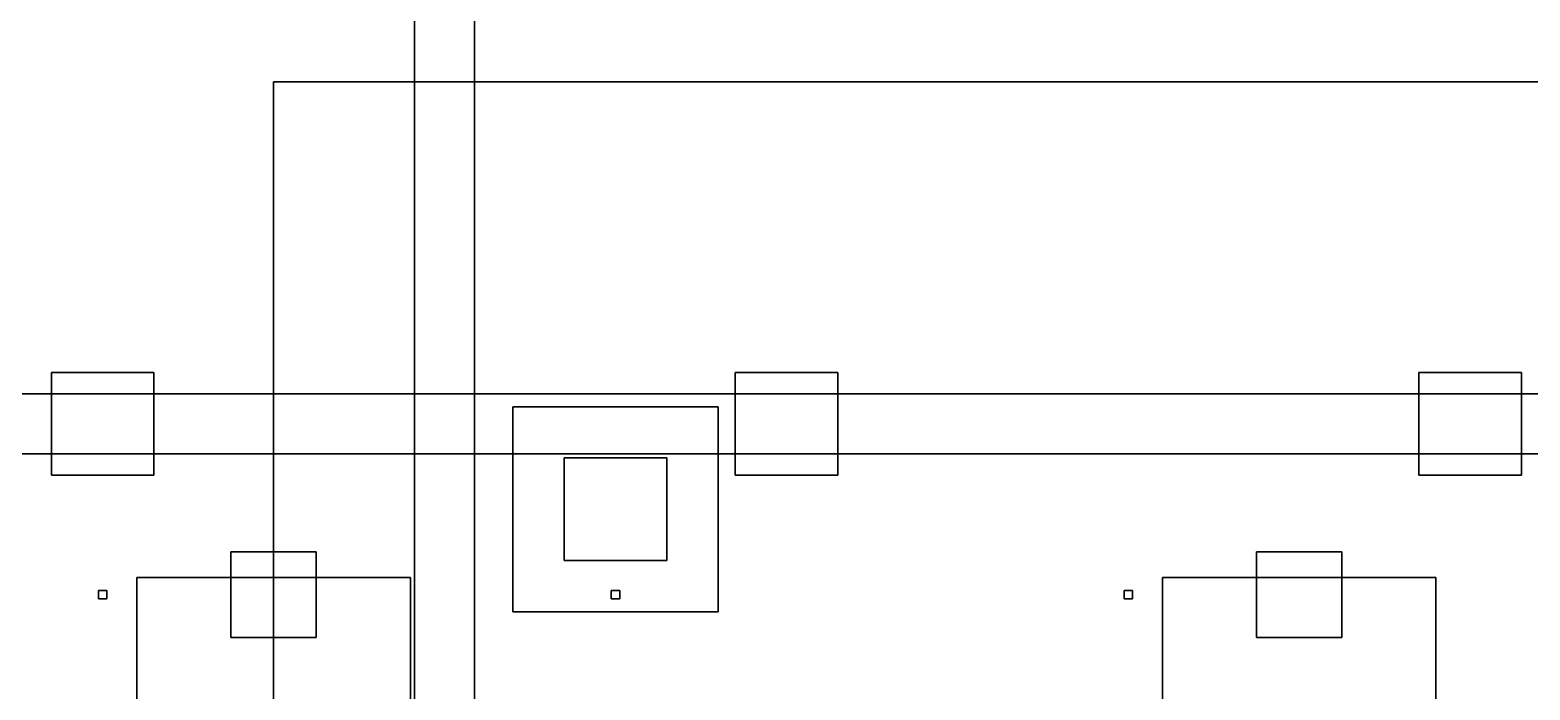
# Model space of a CAD drawing. Extents: x -17000 to 17000, y -13300 to 12090.
# Drawn here: x -12425 to -3650, y 2442 to 6304 of the extents above; entities that cross this region are included whole.
import ezdxf

# ---------------------------------------------------------------- set-up
doc = ezdxf.new("R2010")
doc.units = 0
for name, color, linetype in [('A-FURN', 30, 'CONTINUOUS'), ('A-WALL', 7, 'CONTINUOUS'), ('E-LITE', 2, 'CONTINUOUS'), ('E-TRAY', 1, 'CONTINUOUS'), ('F-SPRN', 1, 'CONTINUOUS'), ('M-DUCT', 4, 'CONTINUOUS'), ('S-COLS', 9, 'CONTINUOUS'), ('S-SLAB', 8, 'CONTINUOUS')]:
    doc.layers.add(name, color=color, linetype=linetype)

msp = doc.modelspace()

# ---------------------------------------------------------------- linework, layer by layer
at = {"layer": 'A-FURN'}
for points in [[(-11250, 2750, 4700), (-10750, 2750, 4700), (-10750, 3250, 4700), (-11250, 3250, 4700)], [(-10750, 2750, 3800), (-11250, 2750, 3800), (-11250, 3250, 3800), (-10750, 3250, 3800)], [(-11250, 3250, 3800), (-11250, 3250, 4700), (-10750, 3250, 4700), (-10750, 3250, 3800)], [(-11250, 2750, 3800), (-11250, 2750, 4700), (-11250, 3250, 4700), (-11250, 3250, 3800)], [(-11250, 2750, 8500), (-10750, 2750, 8500), (-10750, 3250, 8500), (-11250, 3250, 8500)], [(-10750, 2750, 7600), (-11250, 2750, 7600), (-11250, 3250, 7600), (-10750, 3250, 7600)], [(-11250, 3250, 7600), (-11250, 3250, 8500), (-10750, 3250, 8500), (-10750, 3250, 7600)], [(-11250, 2750, 7600), (-11250, 2750, 8500), (-11250, 3250, 8500), (-11250, 3250, 7600)], [(-11250, 2750, 19900), (-10750, 2750, 19900), (-10750, 3250, 19900), (-11250, 3250, 19900)], [(-10750, 2750, 19000), (-11250, 2750, 19000), (-11250, 3250, 19000), (-10750, 3250, 19000)], [(-11250, 3250, 19000), (-11250, 3250, 19900), (-10750, 3250, 19900), (-10750, 3250, 19000)], [(-11250, 2750, 19000), (-11250, 2750, 19900), (-11250, 3250, 19900), (-11250, 3250, 19000)], [(-10750, 2750, 3800), (-10750, 3250, 3800), (-10750, 3250, 4700), (-10750, 2750, 4700)], [(-10750, 2750, 7600), (-10750, 3250, 7600), (-10750, 3250, 8500), (-10750, 2750, 8500)], [(-10750, 2750, 19000), (-10750, 3250, 19000), (-10750, 3250, 19900), (-10750, 2750, 19900)], [(-5250, 2750, 4700), (-4750, 2750, 4700), (-4750, 3250, 4700), (-5250, 3250, 4700)], [(-4750, 2750, 3800), (-5250, 2750, 3800), (-5250, 3250, 3800), (-4750, 3250, 3800)], [(-5250, 3250, 3800), (-5250, 3250, 4700), (-4750, 3250, 4700), (-4750, 3250, 3800)], [(-5250, 2750, 3800), (-5250, 2750, 4700), (-5250, 3250, 4700), (-5250, 3250, 3800)], [(-5250, 2750, 8500), (-4750, 2750, 8500), (-4750, 3250, 8500), (-5250, 3250, 8500)], [(-4750, 2750, 7600), (-5250, 2750, 7600), (-5250, 3250, 7600), (-4750, 3250, 7600)], [(-5250, 3250, 7600), (-5250, 3250, 8500), (-4750, 3250, 8500), (-4750, 3250, 7600)], [(-5250, 2750, 7600), (-5250, 2750, 8500), (-5250, 3250, 8500), (-5250, 3250, 7600)], [(-5250, 2750, 19900), (-4750, 2750, 19900), (-4750, 3250, 19900), (-5250, 3250, 19900)], [(-4750, 2750, 19000), (-5250, 2750, 19000), (-5250, 3250, 19000), (-4750, 3250, 19000)], [(-5250, 3250, 19000), (-5250, 3250, 19900), (-4750, 3250, 19900), (-4750, 3250, 19000)], [(-5250, 2750, 19000), (-5250, 2750, 19900), (-5250, 3250, 19900), (-5250, 3250, 19000)], [(-4750, 2750, 3800), (-4750, 3250, 3800), (-4750, 3250, 4700), (-4750, 2750, 4700)], [(-4750, 2750, 7600), (-4750, 3250, 7600), (-4750, 3250, 8500), (-4750, 2750, 8500)], [(-4750, 2750, 19000), (-4750, 3250, 19000), (-4750, 3250, 19900), (-4750, 2750, 19900)], [(-11800, 1900, 4550), (-10200, 1900, 4550), (-10200, 3100, 4550), (-11800, 3100, 4550)], [(-10200, 1900, 3800), (-11800, 1900, 3800), (-11800, 3100, 3800), (-10200, 3100, 3800)], [(-11800, 3100, 3800), (-11800, 3100, 4550), (-10200, 3100, 4550), (-10200, 3100, 3800)], [(-11800, 1900, 3800), (-11800, 1900, 4550), (-11800, 3100, 4550), (-11800, 3100, 3800)], [(-11800, 1900, 8350), (-10200, 1900, 8350), (-10200, 3100, 8350), (-11800, 3100, 8350)], [(-10200, 1900, 7600), (-11800, 1900, 7600), (-11800, 3100, 7600), (-10200, 3100, 7600)], [(-11800, 3100, 7600), (-11800, 3100, 8350), (-10200, 3100, 8350), (-10200, 3100, 7600)], [(-11800, 1900, 7600), (-11800, 1900, 8350), (-11800, 3100, 8350), (-11800, 3100, 7600)], [(-11800, 1900, 19750), (-10200, 1900, 19750), (-10200, 3100, 19750), (-11800, 3100, 19750)], [(-10200, 1900, 19000), (-11800, 1900, 19000), (-11800, 3100, 19000), (-10200, 3100, 19000)], [(-11800, 3100, 19000), (-11800, 3100, 19750), (-10200, 3100, 19750), (-10200, 3100, 19000)], [(-11800, 1900, 19000), (-11800, 1900, 19750), (-11800, 3100, 19750), (-11800, 3100, 19000)], [(-10200, 1900, 3800), (-10200, 3100, 3800), (-10200, 3100, 4550), (-10200, 1900, 4550)], [(-10200, 1900, 7600), (-10200, 3100, 7600), (-10200, 3100, 8350), (-10200, 1900, 8350)], [(-10200, 1900, 19000), (-10200, 3100, 19000), (-10200, 3100, 19750), (-10200, 1900, 19750)], [(-5800, 1900, 4550), (-4200, 1900, 4550), (-4200, 3100, 4550), (-5800, 3100, 4550)], [(-4200, 1900, 3800), (-5800, 1900, 3800), (-5800, 3100, 3800), (-4200, 3100, 3800)], [(-5800, 3100, 3800), (-5800, 3100, 4550), (-4200, 3100, 4550), (-4200, 3100, 3800)], [(-5800, 1900, 3800), (-5800, 1900, 4550), (-5800, 3100, 4550), (-5800, 3100, 3800)], [(-5800, 1900, 8350), (-4200, 1900, 8350), (-4200, 3100, 8350), (-5800, 3100, 8350)], [(-4200, 1900, 7600), (-5800, 1900, 7600), (-5800, 3100, 7600), (-4200, 3100, 7600)], [(-5800, 3100, 7600), (-5800, 3100, 8350), (-4200, 3100, 8350), (-4200, 3100, 7600)], [(-5800, 1900, 7600), (-5800, 1900, 8350), (-5800, 3100, 8350), (-5800, 3100, 7600)], [(-5800, 1900, 19750), (-4200, 1900, 19750), (-4200, 3100, 19750), (-5800, 3100, 19750)], [(-4200, 1900, 19000), (-5800, 1900, 19000), (-5800, 3100, 19000), (-4200, 3100, 19000)], [(-5800, 3100, 19000), (-5800, 3100, 19750), (-4200, 3100, 19750), (-4200, 3100, 19000)], [(-5800, 1900, 19000), (-5800, 1900, 19750), (-5800, 3100, 19750), (-5800, 3100, 19000)], [(-4200, 1900, 3800), (-4200, 3100, 3800), (-4200, 3100, 4550), (-4200, 1900, 4550)], [(-4200, 1900, 7600), (-4200, 3100, 7600), (-4200, 3100, 8350), (-4200, 1900, 8350)], [(-4200, 1900, 19000), (-4200, 3100, 19000), (-4200, 3100, 19750), (-4200, 1900, 19750)], [(-11250, 2750, 3800), (-10750, 2750, 3800), (-10750, 2750, 4700), (-11250, 2750, 4700)], [(-11250, 2750, 7600), (-10750, 2750, 7600), (-10750, 2750, 8500), (-11250, 2750, 8500)], [(-11250, 2750, 19000), (-10750, 2750, 19000), (-10750, 2750, 19900), (-11250, 2750, 19900)], [(-5250, 2750, 3800), (-4750, 2750, 3800), (-4750, 2750, 4700), (-5250, 2750, 4700)], [(-5250, 2750, 7600), (-4750, 2750, 7600), (-4750, 2750, 8500), (-5250, 2750, 8500)], [(-5250, 2750, 19000), (-4750, 2750, 19000), (-4750, 2750, 19900), (-5250, 2750, 19900)]]:
    msp.add_3dface(points, dxfattribs=at)
at = {"layer": 'A-WALL'}
for points in [[(-11000, -6000, 26000), (11000, -6000, 26000), (11000, 6000, 26000), (-11000, 6000, 26000)], [(11000, -6000, 22800), (-11000, -6000, 22800), (-11000, 6000, 22800), (11000, 6000, 22800)], [(-11000, 6000, 22800), (-11000, 6000, 26000), (11000, 6000, 26000), (11000, 6000, 22800)], [(-11000, -6000, 22800), (-11000, -6000, 26000), (-11000, 6000, 26000), (-11000, 6000, 22800)]]:
    msp.add_3dface(points, dxfattribs=at)
at = {"layer": 'E-LITE'}
for points in [[(-12300, 3700, 14120), (-11700, 3700, 14120), (-11700, 4300, 14120), (-12300, 4300, 14120)], [(-11700, 3700, 14080), (-12300, 3700, 14080), (-12300, 4300, 14080), (-11700, 4300, 14080)], [(-12300, 4300, 14080), (-12300, 4300, 14120), (-11700, 4300, 14120), (-11700, 4300, 14080)], [(-12300, 3700, 14080), (-12300, 3700, 14120), (-12300, 4300, 14120), (-12300, 4300, 14080)], [(-12300, 3700, 17920), (-11700, 3700, 17920), (-11700, 4300, 17920), (-12300, 4300, 17920)], [(-11700, 3700, 17880), (-12300, 3700, 17880), (-12300, 4300, 17880), (-11700, 4300, 17880)], [(-12300, 4300, 17880), (-12300, 4300, 17920), (-11700, 4300, 17920), (-11700, 4300, 17880)], [(-12300, 3700, 17880), (-12300, 3700, 17920), (-12300, 4300, 17920), (-12300, 4300, 17880)], [(-11700, 3700, 14080), (-11700, 4300, 14080), (-11700, 4300, 14120), (-11700, 3700, 14120)], [(-11700, 3700, 17880), (-11700, 4300, 17880), (-11700, 4300, 17920), (-11700, 3700, 17920)], [(-8300, 3700, 14120), (-7700, 3700, 14120), (-7700, 4300, 14120), (-8300, 4300, 14120)], [(-7700, 3700, 14080), (-8300, 3700, 14080), (-8300, 4300, 14080), (-7700, 4300, 14080)], [(-8300, 4300, 14080), (-8300, 4300, 14120), (-7700, 4300, 14120), (-7700, 4300, 14080)], [(-8300, 3700, 14080), (-8300, 3700, 14120), (-8300, 4300, 14120), (-8300, 4300, 14080)], [(-8300, 3700, 17920), (-7700, 3700, 17920), (-7700, 4300, 17920), (-8300, 4300, 17920)], [(-7700, 3700, 17880), (-8300, 3700, 17880), (-8300, 4300, 17880), (-7700, 4300, 17880)], [(-8300, 4300, 17880), (-8300, 4300, 17920), (-7700, 4300, 17920), (-7700, 4300, 17880)], [(-8300, 3700, 17880), (-8300, 3700, 17920), (-8300, 4300, 17920), (-8300, 4300, 17880)], [(-7700, 3700, 14080), (-7700, 4300, 14080), (-7700, 4300, 14120), (-7700, 3700, 14120)], [(-7700, 3700, 17880), (-7700, 4300, 17880), (-7700, 4300, 17920), (-7700, 3700, 17920)], [(-4300, 3700, 14120), (-3700, 3700, 14120), (-3700, 4300, 14120), (-4300, 4300, 14120)], [(-3700, 3700, 14080), (-4300, 3700, 14080), (-4300, 4300, 14080), (-3700, 4300, 14080)], [(-4300, 4300, 14080), (-4300, 4300, 14120), (-3700, 4300, 14120), (-3700, 4300, 14080)], [(-4300, 3700, 14080), (-4300, 3700, 14120), (-4300, 4300, 14120), (-4300, 4300, 14080)], [(-4300, 3700, 17920), (-3700, 3700, 17920), (-3700, 4300, 17920), (-4300, 4300, 17920)], [(-3700, 3700, 17880), (-4300, 3700, 17880), (-4300, 4300, 17880), (-3700, 4300, 17880)], [(-4300, 4300, 17880), (-4300, 4300, 17920), (-3700, 4300, 17920), (-3700, 4300, 17880)], [(-4300, 3700, 17880), (-4300, 3700, 17920), (-4300, 4300, 17920), (-4300, 4300, 17880)], [(-3700, 3700, 14080), (-3700, 4300, 14080), (-3700, 4300, 14120), (-3700, 3700, 14120)], [(-3700, 3700, 17880), (-3700, 4300, 17880), (-3700, 4300, 17920), (-3700, 3700, 17920)], [(-12300, 3700, 14080), (-11700, 3700, 14080), (-11700, 3700, 14120), (-12300, 3700, 14120)], [(-12300, 3700, 17880), (-11700, 3700, 17880), (-11700, 3700, 17920), (-12300, 3700, 17920)], [(-8300, 3700, 14080), (-7700, 3700, 14080), (-7700, 3700, 14120), (-8300, 3700, 14120)], [(-8300, 3700, 17880), (-7700, 3700, 17880), (-7700, 3700, 17920), (-8300, 3700, 17920)], [(-4300, 3700, 14080), (-3700, 3700, 14080), (-3700, 3700, 14120), (-4300, 3700, 14120)], [(-4300, 3700, 17880), (-3700, 3700, 17880), (-3700, 3700, 17920), (-4300, 3700, 17920)]]:
    msp.add_3dface(points, dxfattribs=at)
at = {"layer": 'E-TRAY'}
for points in [[(-16000, 3825, 14080), (16000, 3825, 14080), (16000, 4175, 14080), (-16000, 4175, 14080)], [(16000, 3825, 14020), (-16000, 3825, 14020), (-16000, 4175, 14020), (16000, 4175, 14020)], [(-16000, 4175, 14020), (-16000, 4175, 14080), (16000, 4175, 14080), (16000, 4175, 14020)], [(-16000, 3825, 17880), (16000, 3825, 17880), (16000, 4175, 17880), (-16000, 4175, 17880)], [(16000, 3825, 17820), (-16000, 3825, 17820), (-16000, 4175, 17820), (16000, 4175, 17820)], [(-16000, 4175, 17820), (-16000, 4175, 17880), (16000, 4175, 17880), (16000, 4175, 17820)], [(-16000, 3825, 14020), (16000, 3825, 14020), (16000, 3825, 14080), (-16000, 3825, 14080)], [(-16000, 3825, 17820), (16000, 3825, 17820), (16000, 3825, 17880), (-16000, 3825, 17880)]]:
    msp.add_3dface(points, dxfattribs=at)
at = {"layer": 'F-SPRN'}
for points in [[(-12025, 2975, 14725), (-11975, 2975, 14725), (-11975, 3025, 14725), (-12025, 3025, 14725)], [(-11975, 2975, 14575), (-12025, 2975, 14575), (-12025, 3025, 14575), (-11975, 3025, 14575)], [(-12025, 3025, 14575), (-12025, 3025, 14725), (-11975, 3025, 14725), (-11975, 3025, 14575)], [(-12025, 2975, 14575), (-12025, 2975, 14725), (-12025, 3025, 14725), (-12025, 3025, 14575)], [(-12025, 2975, 18525), (-11975, 2975, 18525), (-11975, 3025, 18525), (-12025, 3025, 18525)], [(-11975, 2975, 18375), (-12025, 2975, 18375), (-12025, 3025, 18375), (-11975, 3025, 18375)], [(-12025, 3025, 18375), (-12025, 3025, 18525), (-11975, 3025, 18525), (-11975, 3025, 18375)], [(-12025, 2975, 18375), (-12025, 2975, 18525), (-12025, 3025, 18525), (-12025, 3025, 18375)], [(-11975, 2975, 14575), (-11975, 3025, 14575), (-11975, 3025, 14725), (-11975, 2975, 14725)], [(-11975, 2975, 18375), (-11975, 3025, 18375), (-11975, 3025, 18525), (-11975, 2975, 18525)], [(-9025, 2975, 14725), (-8975, 2975, 14725), (-8975, 3025, 14725), (-9025, 3025, 14725)], [(-8975, 2975, 14575), (-9025, 2975, 14575), (-9025, 3025, 14575), (-8975, 3025, 14575)], [(-9025, 3025, 14575), (-9025, 3025, 14725), (-8975, 3025, 14725), (-8975, 3025, 14575)], [(-9025, 2975, 14575), (-9025, 2975, 14725), (-9025, 3025, 14725), (-9025, 3025, 14575)], [(-9025, 2975, 18525), (-8975, 2975, 18525), (-8975, 3025, 18525), (-9025, 3025, 18525)], [(-8975, 2975, 18375), (-9025, 2975, 18375), (-9025, 3025, 18375), (-8975, 3025, 18375)], [(-9025, 3025, 18375), (-9025, 3025, 18525), (-8975, 3025, 18525), (-8975, 3025, 18375)], [(-9025, 2975, 18375), (-9025, 2975, 18525), (-9025, 3025, 18525), (-9025, 3025, 18375)], [(-8975, 2975, 14575), (-8975, 3025, 14575), (-8975, 3025, 14725), (-8975, 2975, 14725)], [(-8975, 2975, 18375), (-8975, 3025, 18375), (-8975, 3025, 18525), (-8975, 2975, 18525)], [(-6025, 2975, 14725), (-5975, 2975, 14725), (-5975, 3025, 14725), (-6025, 3025, 14725)], [(-5975, 2975, 14575), (-6025, 2975, 14575), (-6025, 3025, 14575), (-5975, 3025, 14575)], [(-6025, 3025, 14575), (-6025, 3025, 14725), (-5975, 3025, 14725), (-5975, 3025, 14575)], [(-6025, 2975, 14575), (-6025, 2975, 14725), (-6025, 3025, 14725), (-6025, 3025, 14575)], [(-6025, 2975, 18525), (-5975, 2975, 18525), (-5975, 3025, 18525), (-6025, 3025, 18525)], [(-5975, 2975, 18375), (-6025, 2975, 18375), (-6025, 3025, 18375), (-5975, 3025, 18375)], [(-6025, 3025, 18375), (-6025, 3025, 18525), (-5975, 3025, 18525), (-5975, 3025, 18375)], [(-6025, 2975, 18375), (-6025, 2975, 18525), (-6025, 3025, 18525), (-6025, 3025, 18375)], [(-5975, 2975, 14575), (-5975, 3025, 14575), (-5975, 3025, 14725), (-5975, 2975, 14725)], [(-5975, 2975, 18375), (-5975, 3025, 18375), (-5975, 3025, 18525), (-5975, 2975, 18525)], [(-12025, 2975, 14575), (-11975, 2975, 14575), (-11975, 2975, 14725), (-12025, 2975, 14725)], [(-12025, 2975, 18375), (-11975, 2975, 18375), (-11975, 2975, 18525), (-12025, 2975, 18525)], [(-9025, 2975, 14575), (-8975, 2975, 14575), (-8975, 2975, 14725), (-9025, 2975, 14725)], [(-9025, 2975, 18375), (-8975, 2975, 18375), (-8975, 2975, 18525), (-9025, 2975, 18525)], [(-6025, 2975, 14575), (-5975, 2975, 14575), (-5975, 2975, 14725), (-6025, 2975, 14725)], [(-6025, 2975, 18375), (-5975, 2975, 18375), (-5975, 2975, 18525), (-6025, 2975, 18525)]]:
    msp.add_3dface(points, dxfattribs=at)
at = {"layer": 'M-DUCT'}
for points in [[(-10175, 0, 14475), (-9825, 0, 14475), (-9825, 10000, 14475), (-10175, 10000, 14475)], [(-9825, 0, 14225), (-10175, 0, 14225), (-10175, 10000, 14225), (-9825, 10000, 14225)], [(-10175, 0, 14225), (-10175, 0, 14475), (-10175, 10000, 14475), (-10175, 10000, 14225)], [(-10175, 0, 18275), (-9825, 0, 18275), (-9825, 10000, 18275), (-10175, 10000, 18275)], [(-9825, 0, 18025), (-10175, 0, 18025), (-10175, 10000, 18025), (-9825, 10000, 18025)], [(-10175, 0, 18025), (-10175, 0, 18275), (-10175, 10000, 18275), (-10175, 10000, 18025)], [(-9825, 0, 14225), (-9825, 10000, 14225), (-9825, 10000, 14475), (-9825, 0, 14475)], [(-9825, 0, 18025), (-9825, 10000, 18025), (-9825, 10000, 18275), (-9825, 0, 18275)]]:
    msp.add_3dface(points, dxfattribs=at)
at = {"layer": 'S-COLS'}
for points in [[(-9600, 2900, 3625), (-8400, 2900, 3625), (-8400, 4100, 3625), (-9600, 4100, 3625)], [(-8400, 2900, 3425), (-9600, 2900, 3425), (-9600, 4100, 3425), (-8400, 4100, 3425)], [(-9600, 4100, 3425), (-9600, 4100, 3625), (-8400, 4100, 3625), (-8400, 4100, 3425)], [(-9600, 2900, 3425), (-9600, 2900, 3625), (-9600, 4100, 3625), (-9600, 4100, 3425)], [(-9600, 2900, 7425), (-8400, 2900, 7425), (-8400, 4100, 7425), (-9600, 4100, 7425)], [(-8400, 2900, 7225), (-9600, 2900, 7225), (-9600, 4100, 7225), (-8400, 4100, 7225)], [(-9600, 4100, 7225), (-9600, 4100, 7425), (-8400, 4100, 7425), (-8400, 4100, 7225)], [(-9600, 2900, 7225), (-9600, 2900, 7425), (-9600, 4100, 7425), (-9600, 4100, 7225)], [(-9600, 2900, 11225), (-8400, 2900, 11225), (-8400, 4100, 11225), (-9600, 4100, 11225)], [(-8400, 2900, 11025), (-9600, 2900, 11025), (-9600, 4100, 11025), (-8400, 4100, 11025)], [(-9600, 4100, 11025), (-9600, 4100, 11225), (-8400, 4100, 11225), (-8400, 4100, 11025)], [(-9600, 2900, 11025), (-9600, 2900, 11225), (-9600, 4100, 11225), (-9600, 4100, 11025)], [(-9600, 2900, 15025), (-8400, 2900, 15025), (-8400, 4100, 15025), (-9600, 4100, 15025)], [(-8400, 2900, 14825), (-9600, 2900, 14825), (-9600, 4100, 14825), (-8400, 4100, 14825)], [(-9600, 4100, 14825), (-9600, 4100, 15025), (-8400, 4100, 15025), (-8400, 4100, 14825)], [(-9600, 2900, 14825), (-9600, 2900, 15025), (-9600, 4100, 15025), (-9600, 4100, 14825)], [(-9600, 2900, 18825), (-8400, 2900, 18825), (-8400, 4100, 18825), (-9600, 4100, 18825)], [(-8400, 2900, 18625), (-9600, 2900, 18625), (-9600, 4100, 18625), (-8400, 4100, 18625)], [(-9600, 4100, 18625), (-9600, 4100, 18825), (-8400, 4100, 18825), (-8400, 4100, 18625)], [(-9600, 2900, 18625), (-9600, 2900, 18825), (-9600, 4100, 18825), (-9600, 4100, 18625)], [(-9600, 2900, 22625), (-8400, 2900, 22625), (-8400, 4100, 22625), (-9600, 4100, 22625)], [(-8400, 2900, 22425), (-9600, 2900, 22425), (-9600, 4100, 22425), (-8400, 4100, 22425)], [(-9600, 4100, 22425), (-9600, 4100, 22625), (-8400, 4100, 22625), (-8400, 4100, 22425)], [(-9600, 2900, 22425), (-9600, 2900, 22625), (-9600, 4100, 22625), (-9600, 4100, 22425)], [(-9600, 2900, 26425), (-8400, 2900, 26425), (-8400, 4100, 26425), (-9600, 4100, 26425)], [(-8400, 2900, 26225), (-9600, 2900, 26225), (-9600, 4100, 26225), (-8400, 4100, 26225)], [(-9600, 4100, 26225), (-9600, 4100, 26425), (-8400, 4100, 26425), (-8400, 4100, 26225)], [(-9600, 2900, 26225), (-9600, 2900, 26425), (-9600, 4100, 26425), (-9600, 4100, 26225)], [(-8400, 2900, 3425), (-8400, 4100, 3425), (-8400, 4100, 3625), (-8400, 2900, 3625)], [(-8400, 2900, 7225), (-8400, 4100, 7225), (-8400, 4100, 7425), (-8400, 2900, 7425)], [(-8400, 2900, 11025), (-8400, 4100, 11025), (-8400, 4100, 11225), (-8400, 2900, 11225)], [(-8400, 2900, 14825), (-8400, 4100, 14825), (-8400, 4100, 15025), (-8400, 2900, 15025)], [(-8400, 2900, 18625), (-8400, 4100, 18625), (-8400, 4100, 18825), (-8400, 2900, 18825)], [(-8400, 2900, 22425), (-8400, 4100, 22425), (-8400, 4100, 22625), (-8400, 2900, 22625)], [(-8400, 2900, 26225), (-8400, 4100, 26225), (-8400, 4100, 26425), (-8400, 2900, 26425)], [(-9300, 3200, 3625), (-8700, 3200, 3625), (-8700, 3800, 3625), (-9300, 3800, 3625)], [(-8700, 3200, 175), (-9300, 3200, 175), (-9300, 3800, 175), (-8700, 3800, 175)], [(-9300, 3800, 175), (-9300, 3800, 3625), (-8700, 3800, 3625), (-8700, 3800, 175)], [(-9300, 3200, 175), (-9300, 3200, 3625), (-9300, 3800, 3625), (-9300, 3800, 175)], [(-9300, 3200, 7425), (-8700, 3200, 7425), (-8700, 3800, 7425), (-9300, 3800, 7425)], [(-8700, 3200, 3975), (-9300, 3200, 3975), (-9300, 3800, 3975), (-8700, 3800, 3975)], [(-9300, 3800, 3975), (-9300, 3800, 7425), (-8700, 3800, 7425), (-8700, 3800, 3975)], [(-9300, 3200, 3975), (-9300, 3200, 7425), (-9300, 3800, 7425), (-9300, 3800, 3975)], [(-9300, 3200, 11225), (-8700, 3200, 11225), (-8700, 3800, 11225), (-9300, 3800, 11225)], [(-8700, 3200, 7775), (-9300, 3200, 7775), (-9300, 3800, 7775), (-8700, 3800, 7775)], [(-9300, 3800, 7775), (-9300, 3800, 11225), (-8700, 3800, 11225), (-8700, 3800, 7775)], [(-9300, 3200, 7775), (-9300, 3200, 11225), (-9300, 3800, 11225), (-9300, 3800, 7775)], [(-9300, 3200, 15025), (-8700, 3200, 15025), (-8700, 3800, 15025), (-9300, 3800, 15025)], [(-8700, 3200, 11575), (-9300, 3200, 11575), (-9300, 3800, 11575), (-8700, 3800, 11575)], [(-9300, 3800, 11575), (-9300, 3800, 15025), (-8700, 3800, 15025), (-8700, 3800, 11575)], [(-9300, 3200, 11575), (-9300, 3200, 15025), (-9300, 3800, 15025), (-9300, 3800, 11575)], [(-9300, 3200, 18825), (-8700, 3200, 18825), (-8700, 3800, 18825), (-9300, 3800, 18825)], [(-8700, 3200, 15375), (-9300, 3200, 15375), (-9300, 3800, 15375), (-8700, 3800, 15375)], [(-9300, 3800, 15375), (-9300, 3800, 18825), (-8700, 3800, 18825), (-8700, 3800, 15375)], [(-9300, 3200, 15375), (-9300, 3200, 18825), (-9300, 3800, 18825), (-9300, 3800, 15375)], [(-9300, 3200, 22625), (-8700, 3200, 22625), (-8700, 3800, 22625), (-9300, 3800, 22625)], [(-8700, 3200, 19175), (-9300, 3200, 19175), (-9300, 3800, 19175), (-8700, 3800, 19175)], [(-9300, 3800, 19175), (-9300, 3800, 22625), (-8700, 3800, 22625), (-8700, 3800, 19175)], [(-9300, 3200, 19175), (-9300, 3200, 22625), (-9300, 3800, 22625), (-9300, 3800, 19175)], [(-9300, 3200, 26425), (-8700, 3200, 26425), (-8700, 3800, 26425), (-9300, 3800, 26425)], [(-8700, 3200, 22975), (-9300, 3200, 22975), (-9300, 3800, 22975), (-8700, 3800, 22975)], [(-9300, 3800, 22975), (-9300, 3800, 26425), (-8700, 3800, 26425), (-8700, 3800, 22975)], [(-9300, 3200, 22975), (-9300, 3200, 26425), (-9300, 3800, 26425), (-9300, 3800, 22975)], [(-8700, 3200, 175), (-8700, 3800, 175), (-8700, 3800, 3625), (-8700, 3200, 3625)], [(-8700, 3200, 3975), (-8700, 3800, 3975), (-8700, 3800, 7425), (-8700, 3200, 7425)], [(-8700, 3200, 7775), (-8700, 3800, 7775), (-8700, 3800, 11225), (-8700, 3200, 11225)], [(-8700, 3200, 11575), (-8700, 3800, 11575), (-8700, 3800, 15025), (-8700, 3200, 15025)], [(-8700, 3200, 15375), (-8700, 3800, 15375), (-8700, 3800, 18825), (-8700, 3200, 18825)], [(-8700, 3200, 19175), (-8700, 3800, 19175), (-8700, 3800, 22625), (-8700, 3200, 22625)], [(-8700, 3200, 22975), (-8700, 3800, 22975), (-8700, 3800, 26425), (-8700, 3200, 26425)], [(-9300, 3200, 175), (-8700, 3200, 175), (-8700, 3200, 3625), (-9300, 3200, 3625)], [(-9300, 3200, 3975), (-8700, 3200, 3975), (-8700, 3200, 7425), (-9300, 3200, 7425)], [(-9300, 3200, 7775), (-8700, 3200, 7775), (-8700, 3200, 11225), (-9300, 3200, 11225)], [(-9300, 3200, 11575), (-8700, 3200, 11575), (-8700, 3200, 15025), (-9300, 3200, 15025)], [(-9300, 3200, 15375), (-8700, 3200, 15375), (-8700, 3200, 18825), (-9300, 3200, 18825)], [(-9300, 3200, 19175), (-8700, 3200, 19175), (-8700, 3200, 22625), (-9300, 3200, 22625)], [(-9300, 3200, 22975), (-8700, 3200, 22975), (-8700, 3200, 26425), (-9300, 3200, 26425)], [(-9600, 2900, 3425), (-8400, 2900, 3425), (-8400, 2900, 3625), (-9600, 2900, 3625)], [(-9600, 2900, 7225), (-8400, 2900, 7225), (-8400, 2900, 7425), (-9600, 2900, 7425)], [(-9600, 2900, 11025), (-8400, 2900, 11025), (-8400, 2900, 11225), (-9600, 2900, 11225)], [(-9600, 2900, 14825), (-8400, 2900, 14825), (-8400, 2900, 15025), (-9600, 2900, 15025)], [(-9600, 2900, 18625), (-8400, 2900, 18625), (-8400, 2900, 18825), (-9600, 2900, 18825)], [(-9600, 2900, 22425), (-8400, 2900, 22425), (-8400, 2900, 22625), (-9600, 2900, 22625)], [(-9600, 2900, 26225), (-8400, 2900, 26225), (-8400, 2900, 26425), (-9600, 2900, 26425)]]:
    msp.add_3dface(points, dxfattribs=at)
at = {"layer": 'S-SLAB'}
for points in [[(-17000, -12000, 350), (17000, -12000, 350), (17000, 12000, 350), (-17000, 12000, 350)], [(17000, -12000), (-17000, -12000), (-17000, 12000), (17000, 12000)], [(-17000, -12000, 4150), (17000, -12000, 4150), (17000, 12000, 4150), (-17000, 12000, 4150)], [(17000, -12000, 3800), (-17000, -12000, 3800), (-17000, 12000, 3800), (17000, 12000, 3800)], [(-17000, -12000, 7950), (17000, -12000, 7950), (17000, 12000, 7950), (-17000, 12000, 7950)], [(17000, -12000, 7600), (-17000, -12000, 7600), (-17000, 12000, 7600), (17000, 12000, 7600)], [(-17000, -12000, 11750), (17000, -12000, 11750), (17000, 12000, 11750), (-17000, 12000, 11750)], [(17000, -12000, 11400), (-17000, -12000, 11400), (-17000, 12000, 11400), (17000, 12000, 11400)], [(-17000, -12000, 15550), (17000, -12000, 15550), (17000, 12000, 15550), (-17000, 12000, 15550)], [(17000, -12000, 15200), (-17000, -12000, 15200), (-17000, 12000, 15200), (17000, 12000, 15200)], [(-17000, -12000, 19350), (17000, -12000, 19350), (17000, 12000, 19350), (-17000, 12000, 19350)], [(17000, -12000, 19000), (-17000, -12000, 19000), (-17000, 12000, 19000), (17000, 12000, 19000)], [(-17000, -12000, 23150), (17000, -12000, 23150), (17000, 12000, 23150), (-17000, 12000, 23150)], [(17000, -12000, 22800), (-17000, -12000, 22800), (-17000, 12000, 22800), (17000, 12000, 22800)]]:
    msp.add_3dface(points, dxfattribs=at)

doc.saveas('drawing.dxf')
